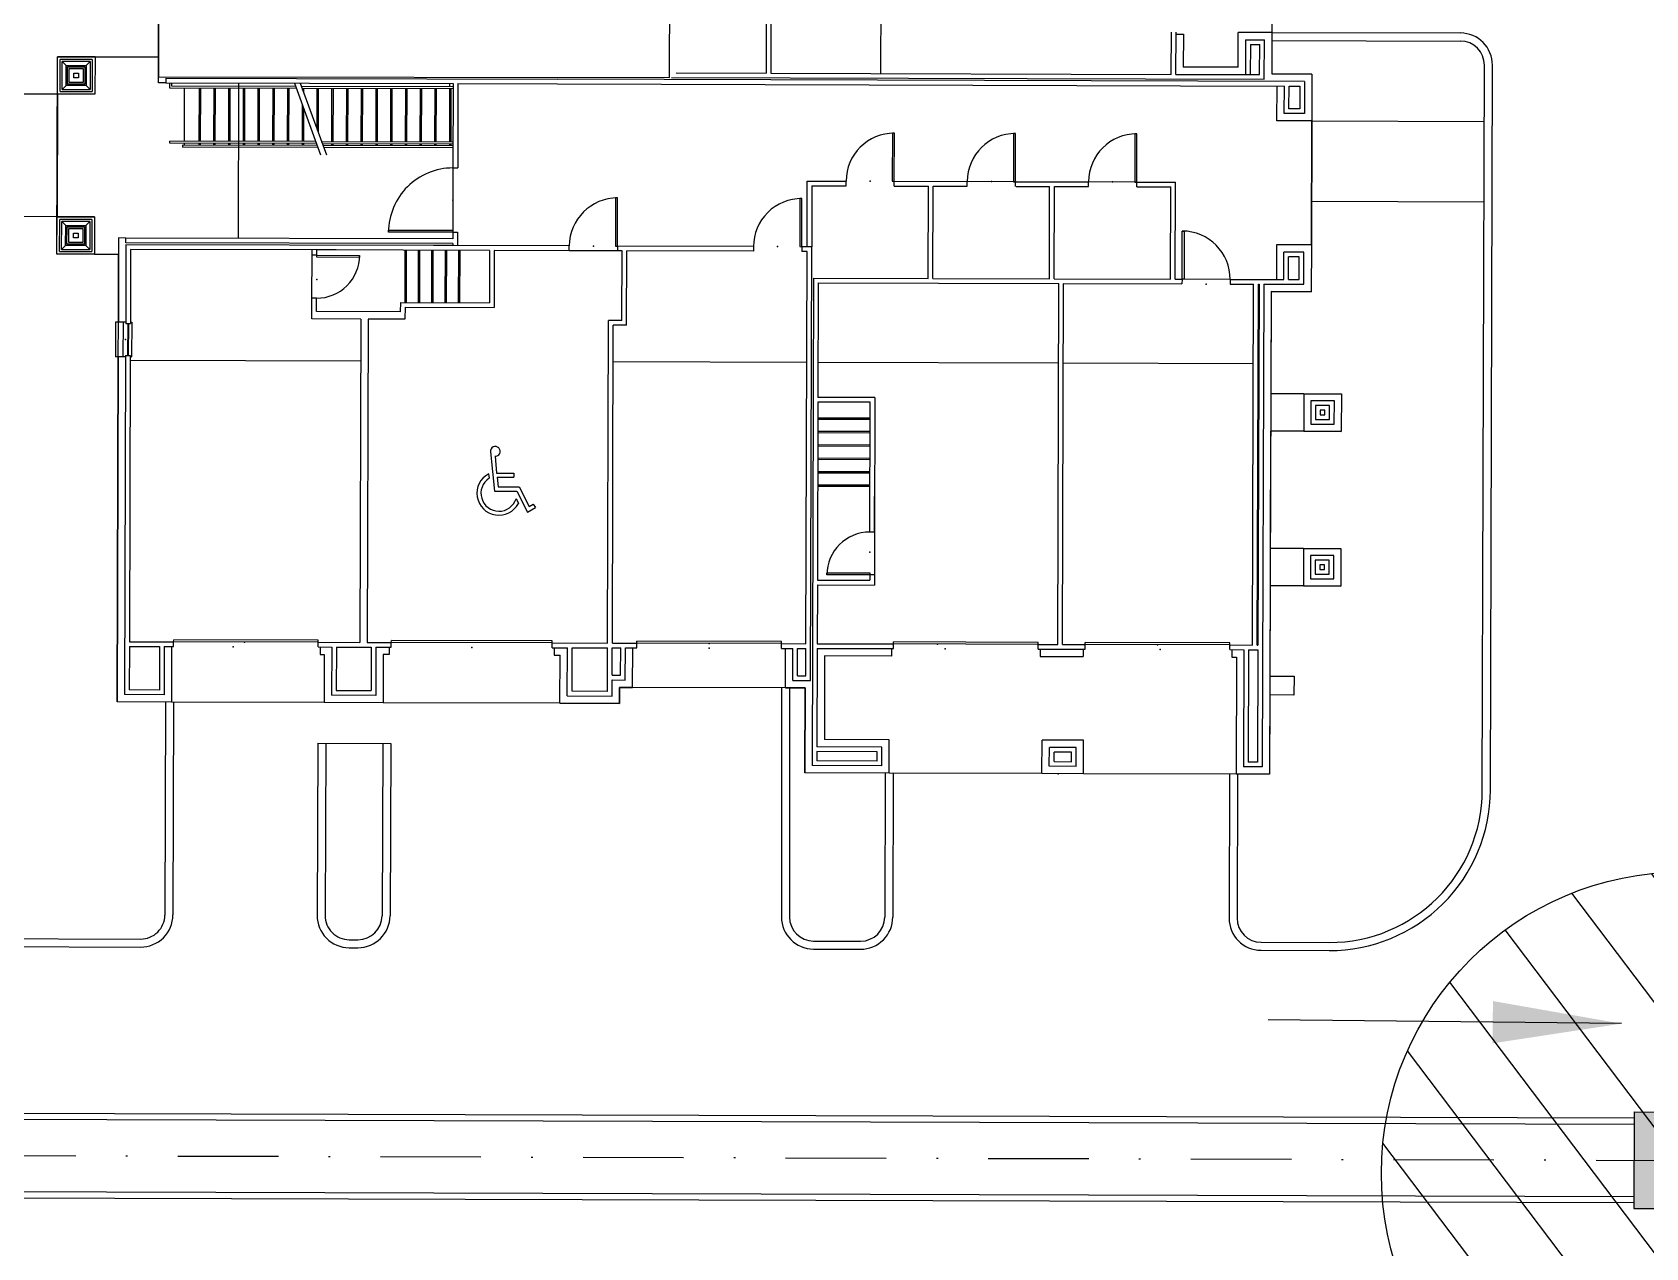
# Model space of a CAD drawing. Header units: feet. Extents: x 26064 to 27719, y 16802 to 28989.
# Drawn here: x 26797.6 to 26897.9, y 17569.4 to 17645 of the extents above; entities that cross this region are included whole.
import ezdxf

# ---------------------------------------------------------------- set-up
doc = ezdxf.new("R2010")
doc.units = ezdxf.units.FT
doc.header["$LTSCALE"] = 50
doc.header["$MEASUREMENT"] = 0
doc.header["$PDSIZE"] = -0.5
for name, pattern in [('CENTERPL', [0.25, 0.125, -0.0625, 0, -0.0625]), ('HIDDEN', [0.375, 0.25, -0.125]), ('HIDDEN2', [0.1875, 0.125, -0.0625])]:
    doc.linetypes.add(name, pattern=pattern)
for name, color, linetype in [('BUILDING-INTERIOR', 251, 'Continuous'), ('BUILDINGS', 5, 'Continuous'), ('CL-ROADS', 9, 'CENTERPL'), ('CURB-B', 4, 'Continuous'), ('CURB-F', 32, 'Continuous'), ('DEMO-STORM SEWER', 13, 'HIDDEN2'), ('INLET PROTECTION', 1, 'HIDDEN'), ('INLET-HATCH', 9, 'Continuous'), ('SD-INNER', 51, 'Continuous'), ('SD-OUTER', 6, 'Continuous'), ('SD-STRUCTURE', 6, 'Continuous'), ('SIDEWALK', 9, 'Continuous')]:
    doc.layers.add(name, color=color, linetype=linetype)
doc.styles.add('ls80', font='simplex', dxfattribs={"oblique": 15, "height": 4})
doc.dimstyles.new('dim', dxfattribs={"dimtxt": 0.18, "dimasz": 0.16, "dimexe": 0.0625, "dimexo": 0.0625, "dimgap": 0.03, "dimtad": 3, "dimdec": 4, "dimzin": 0, "dimdsep": 46, "dimtxsty": 'ls80', "dimcen": 0.09, "dimclrd": 256, "dimclre": 256, "dimclrt": 256, "dimaunit": 1, "dimadec": 4, "dimazin": 0, "dimtfac": 1, "dimtdec": 4, "dimtofl": 0, "dimtmove": 2, "dimatfit": 3, "dimfxl": 0, "dimtolj": 1, "dimtzin": 0, "dimlwd": -1, "dimlwe": -1, "dimarcsym": 0})

# ---------------------------------------------------------------- blocks, each defined once
blk = doc.blocks.new('HCSYMBOL')
at = {"layer": 'BUILDING-INTERIOR', "ltscale": 3}
for p, q in [((-6.3, 30.9, -0.7), (-3.3, 1.7, -0.7)), ((-2.9, 27.7, -0.7), (-1.7, 15.1, -0.7)), ((-7.7, 14.5, -0.7), (-7.3, 11.3, -0.7)), ((-1.7, 15.1, -0.7), (11.2, 15.1, -0.7)), ((-1.4, 12.1, -0.7), (-0.6, 4.7, -0.7)), ((-1.4, 12.1, -0.7), (11.2, 12.1, -0.7)), ((11.2, 15.1, -0.7), (11.2, 12.1, -0.7)), ((-3.3, 1.7, -0.7), (13.3, 1.7, -0.7)), ((-0.6, 4.7, -0.7), (15.1, 4.7, -0.7)), ((13.3, 1.7, -0.7), (21.4, -14.2, -0.7)), ((15.1, 4.7, -0.7), (22.6, -9.9, -0.7)), ((12.8, -4, -0.7), (14.6, -7.6, -0.7)), ((21.4, -14.2, -0.7), (27.2, -10.6, -0.7)), ((22.6, -9.9, -0.7), (25.6, -8.1, -0.7)), ((25.6, -8.1, -0.7), (27.2, -10.6, -0.7))]:
    blk.add_line(p, q, dxfattribs=at)
for centre, radius, start, end in [((-2.7, 31.3, -0.7), 3.64, 264.2917, 185.7083), ((-2.7, 31.3, -0.7), 3.64, 264.2917, 185.7083), ((0, 0, -0.7), 16.4, 117.7581, 332.5132), ((0, 0, -0.7), 13.4, 123.044, 342.5456)]:
    blk.add_arc(centre, radius, start, end, dxfattribs=at)

msp = doc.modelspace()

# ---------------------------------------------------------------- hatches: boundary and pattern name
at = {"layer": 'INLET PROTECTION', "linetype": 'Continuous'}
h = msp.add_hatch(dxfattribs=at)
h.set_pattern_fill('ANSI31', scale=37.499998, angle=262.0889784, style=0)
h.set_pattern_definition([(307.088978, (51011.2037, -5690.6843), (3.7392183, 2.82681806), [])])
edge = h.paths.add_edge_path()
edge.add_arc((26900.21544, 17574.04186), 18.75, 0, 360)

# ---------------------------------------------------------------- linework, layer by layer
at = {"layer": 'BUILDING-INTERIOR', "color": 7, "ltscale": 12}
for p, q in [((26850.35672, 17654.96236), (26850.32026, 17642.46717)), ((26874.67961, 17654.51651), (26874.6519, 17645.02016)), ((26843.21343, 17647.77759), (26843.19799, 17642.48795)), ((26843.50499, 17647.77674), (26843.48955, 17642.4871)), ((26868.39666, 17642.4144), (26868.40431, 17645.03839)), ((26868.68821, 17642.41355), (26868.69587, 17645.03754)), ((26872.56304, 17642.8604), (26872.56936, 17645.02624)), ((26874.6519, 17645.02016), (26872.56936, 17645.02624)), ((26874.6519, 17645.02016), (26874.64436, 17642.43781)), ((26868.69551, 17644.91259), (26869.15366, 17644.91125)), ((26869.15366, 17644.91125), (26869.1477, 17642.87037)), ((26873.02618, 17644.56674), (26873.01986, 17642.40091)), ((26873.02618, 17644.56674), (26874.19241, 17644.56334)), ((26873.31689, 17644.27434), (26873.31142, 17642.40005)), ((26873.31689, 17644.27434), (26873.9, 17644.27263)), ((26873.89453, 17642.39835), (26873.9, 17644.27263)), ((26874.18523, 17642.10595), (26874.19241, 17644.56334)), ((26799.12739, 17641.17963), (26799.13419, 17643.51206)), ((26799.13419, 17643.51206), (26801.46663, 17643.50526)), ((26801.46663, 17643.50526), (26799.13419, 17643.51206)), ((26799.29447, 17641.34574), (26799.30031, 17643.34497)), ((26801.29954, 17643.33914), (26799.30032, 17643.34497)), ((26799.41979, 17641.47033), (26799.42489, 17643.21966)), ((26801.17422, 17643.21455), (26799.4249, 17643.21966)), ((26799.67407, 17642.96902), (26799.4249, 17643.21966)), ((26800.92359, 17642.96538), (26801.17422, 17643.21455)), ((26801.17422, 17643.21455), (26801.16912, 17641.46522)), ((26801.29954, 17643.33914), (26801.29371, 17641.33993)), ((26801.46663, 17643.50526), (26801.45982, 17641.17282)), ((26801.46663, 17643.50526), (26805.42347, 17643.49371)), ((26805.41879, 17641.89016), (26805.42347, 17643.49371)), ((26799.67042, 17641.7195), (26799.67407, 17642.96902)), ((26799.67407, 17642.96902), (26800.92359, 17642.96538)), ((26799.75397, 17641.80256), (26799.75713, 17642.88548)), ((26799.75713, 17642.88548), (26800.84005, 17642.88232)), ((26799.8584, 17641.90639), (26799.86095, 17642.78105)), ((26799.86095, 17642.78105), (26800.73562, 17642.7785)), ((26800.1508, 17642.19709), (26800.15166, 17642.48864)), ((26800.44236, 17642.19624), (26800.1508, 17642.19709)), ((26800.15166, 17642.48864), (26800.44321, 17642.48779)), ((26800.44321, 17642.48779), (26800.44236, 17642.19624)), ((26800.73562, 17642.7785), (26800.73306, 17641.90383)), ((26800.84005, 17642.88232), (26800.83689, 17641.7994)), ((26800.92359, 17642.96538), (26800.91994, 17641.71586)), ((26805.87779, 17642.18037), (26805.87694, 17641.88882)), ((26805.87779, 17642.18037), (26830.22187, 17642.10933)), ((26876.6839, 17641.97369), (26830.22187, 17642.10932)), ((26837.3244, 17642.21354), (26874.18523, 17642.10595)), ((26837.61681, 17642.50424), (26843.19799, 17642.48795)), ((26843.48954, 17642.4871), (26868.39666, 17642.4144)), ((26868.68821, 17642.41355), (26873.89453, 17642.39835)), ((26872.56304, 17642.8604), (26869.1477, 17642.87037)), ((26877.1434, 17642.43051), (26874.64436, 17642.43781)), ((26877.1434, 17642.43051), (26877.13489, 17639.51497)), ((26799.12739, 17641.17963), (26799.10514, 17633.55755)), ((26801.45982, 17641.17282), (26799.12739, 17641.17963)), ((26799.29447, 17641.34574), (26801.29371, 17641.33991)), ((26799.67042, 17641.7195), (26799.41979, 17641.47033)), ((26799.41979, 17641.47033), (26801.16912, 17641.46522)), ((26800.91994, 17641.71586), (26799.67042, 17641.7195)), ((26800.83689, 17641.7994), (26799.75397, 17641.80256)), ((26800.73306, 17641.90383), (26799.8584, 17641.90639)), ((26800.91994, 17641.71586), (26801.16912, 17641.46522)), ((26805.87694, 17641.88882), (26805.41879, 17641.89016)), ((26805.87694, 17641.88882), (26823.74505, 17641.83667)), ((26806.12585, 17641.55488), (26806.12682, 17641.88809)), ((26813.99488, 17641.53191), (26806.12585, 17641.55488)), ((26806.25117, 17641.67947), (26806.25178, 17641.88773)), ((26813.94787, 17641.657), (26806.25117, 17641.67947)), ((26807.03256, 17638.26181), (26807.04217, 17641.55221)), ((26807.94888, 17638.25913), (26807.95848, 17641.54953)), ((26808.86519, 17638.25646), (26808.87479, 17641.54686)), ((26809.78151, 17638.25378), (26809.79111, 17641.54419)), ((26810.69782, 17638.2511), (26810.70742, 17641.54151)), ((26811.61414, 17638.24843), (26811.62374, 17641.53884)), ((26812.53045, 17638.24576), (26812.54005, 17641.53616)), ((26813.44677, 17638.24308), (26813.45637, 17641.53349)), ((26814.37252, 17641.47423), (26814.37268, 17641.5308)), ((26823.74505, 17641.83667), (26823.72973, 17636.58867)), ((26824.03661, 17641.83582), (26824.02129, 17636.58782)), ((26824.0366, 17641.83582), (26830.22102, 17641.81777)), ((26830.22102, 17641.81776), (26875.43353, 17641.68578)), ((26874.96905, 17639.52129), (26874.97537, 17641.68712)), ((26875.42855, 17639.97811), (26875.43353, 17641.68578)), ((26875.72095, 17640.26881), (26875.72509, 17641.68493)), ((26875.72509, 17641.68493), (26876.39149, 17641.68299)), ((26876.39149, 17641.68299), (26876.38736, 17640.26686)), ((26876.6839, 17641.97369), (26876.67807, 17639.97446)), ((26814.36308, 17638.2404), (26814.36977, 17640.53438)), ((26876.67807, 17639.97446), (26875.42855, 17639.97811)), ((26876.38736, 17640.26686), (26875.72095, 17640.26881)), ((26877.13489, 17639.51497), (26874.96905, 17639.52129)), ((26877.1124, 17631.80914), (26877.13489, 17639.51497)), ((26806.11588, 17638.13953), (26806.11625, 17638.26448)), ((26815.23252, 17638.11291), (26806.11588, 17638.13953)), ((26815.1855, 17638.238), (26806.11625, 17638.26448)), ((26806.90688, 17638.01227), (26806.90652, 17637.88732)), ((26815.27953, 17637.98782), (26806.90688, 17638.01227)), ((26807.03183, 17638.0119), (26807.0322, 17638.13686)), ((26807.94815, 17638.00923), (26807.94851, 17638.13418)), ((26808.86446, 17638.00655), (26808.86483, 17638.1315)), ((26809.78078, 17638.00388), (26809.78114, 17638.12883)), ((26810.69709, 17638.00121), (26810.69746, 17638.12615)), ((26811.6134, 17637.99853), (26811.61377, 17638.12348)), ((26812.52972, 17637.99586), (26812.53009, 17638.1208)), ((26813.44603, 17637.99318), (26813.4464, 17638.11813)), ((26814.36235, 17637.9905), (26814.36271, 17638.11545)), ((26851.05829, 17638.75806), (26851.04954, 17635.75921)), ((26851.18324, 17638.7577), (26851.05829, 17638.75806)), ((26851.17449, 17635.75885), (26851.18324, 17638.7577)), ((26858.59706, 17638.73605), (26858.58831, 17635.7372)), ((26858.72201, 17638.73568), (26858.59706, 17638.73605)), ((26858.71326, 17635.73684), (26858.72201, 17638.73568)), ((26866.13583, 17638.71405), (26866.12708, 17635.7152)), ((26866.26078, 17638.71368), (26866.13583, 17638.71405)), ((26866.25203, 17635.71483), (26866.26078, 17638.71368)), ((26815.32655, 17637.86273), (26806.90652, 17637.88732)), ((26823.72974, 17636.58867), (26823.71806, 17632.59021)), ((26823.72973, 17636.58867), (26824.02129, 17636.58782)), ((26845.74886, 17631.6929), (26845.76077, 17635.77465)), ((26845.76077, 17635.77465), (26848.17564, 17635.7676)), ((26846.05147, 17635.48224), (26846.04041, 17631.69205)), ((26846.05147, 17635.48224), (26848.17479, 17635.47605)), ((26848.17479, 17635.47605), (26848.17564, 17635.7676)), ((26851.04954, 17635.75921), (26851.17449, 17635.75885)), ((26851.17364, 17635.4673), (26851.17449, 17635.75885)), ((26851.17364, 17635.4673), (26853.29782, 17635.46109)), ((26851.17449, 17635.75885), (26855.71442, 17635.74559)), ((26853.28105, 17629.7133), (26853.29782, 17635.46109)), ((26853.5726, 17629.71245), (26853.58938, 17635.46023)), ((26853.58938, 17635.46023), (26855.71356, 17635.45403)), ((26855.71356, 17635.45403), (26855.71442, 17635.74559)), ((26858.76099, 17635.7367), (26855.7144, 17635.74016)), ((26858.58831, 17635.7372), (26858.71326, 17635.73684)), ((26858.71241, 17635.44528), (26858.71326, 17635.73684)), ((26858.76013, 17635.44514), (26860.83659, 17635.43908)), ((26858.76099, 17635.7367), (26863.25319, 17635.72359)), ((26860.81982, 17629.6913), (26860.83659, 17635.43908)), ((26861.11137, 17629.69045), (26861.12815, 17635.43823)), ((26861.12815, 17635.43823), (26863.25233, 17635.43203)), ((26863.25233, 17635.43203), (26863.25319, 17635.72359)), ((26866.25203, 17635.71483), (26863.25318, 17635.72359)), ((26866.12708, 17635.7152), (26866.25203, 17635.71483)), ((26866.25118, 17635.42328), (26866.25203, 17635.71483)), ((26866.25118, 17635.42328), (26868.37536, 17635.41708)), ((26866.25203, 17635.71483), (26868.66777, 17635.70778)), ((26868.35859, 17629.6693), (26868.37536, 17635.41708)), ((26868.65014, 17629.66845), (26868.66777, 17635.70778)), ((26833.84551, 17634.72652), (26833.83676, 17631.72767)), ((26833.97046, 17634.72616), (26833.84551, 17634.72652)), ((26833.96171, 17631.72731), (26833.97046, 17634.72616)), ((26845.29946, 17634.69308), (26845.29071, 17631.69423)), ((26845.42441, 17634.69272), (26845.29946, 17634.69308)), ((26845.41566, 17631.69387), (26845.42441, 17634.69272)), ((26799.09833, 17631.22512), (26799.10514, 17633.55755)), ((26799.10514, 17633.55755), (26801.43758, 17633.55075)), ((26801.43758, 17633.55075), (26799.10514, 17633.55755)), ((26799.26542, 17631.39123), (26799.27126, 17633.39046)), ((26801.27049, 17633.38463), (26799.27127, 17633.39046)), ((26799.39074, 17631.51582), (26799.39584, 17633.26515)), ((26801.14517, 17633.26004), (26799.39585, 17633.26515)), ((26799.64502, 17633.01451), (26799.39585, 17633.26515)), ((26799.64137, 17631.76499), (26799.64502, 17633.01451)), ((26799.64502, 17633.01451), (26800.89454, 17633.01087)), ((26800.89454, 17633.01087), (26800.89089, 17631.76135)), ((26800.89454, 17633.01087), (26801.14517, 17633.26004)), ((26801.14517, 17633.26004), (26801.14007, 17631.51071)), ((26801.27049, 17633.38463), (26801.26465, 17631.38542)), ((26801.43758, 17633.55075), (26801.43077, 17631.21831)), ((26799.72492, 17631.84805), (26799.72808, 17632.93097)), ((26799.72808, 17632.93097), (26800.81099, 17632.92781)), ((26799.82935, 17631.95188), (26799.8319, 17632.82654)), ((26800.70401, 17631.94932), (26799.82935, 17631.95188)), ((26799.8319, 17632.82654), (26800.70656, 17632.82399)), ((26800.12175, 17632.24258), (26800.1226, 17632.53413)), ((26800.41331, 17632.24173), (26800.12175, 17632.24258)), ((26800.1226, 17632.53413), (26800.41416, 17632.53328)), ((26800.41416, 17632.53328), (26800.41331, 17632.24173)), ((26800.70656, 17632.82399), (26800.70401, 17631.94932)), ((26800.81099, 17632.92781), (26800.80783, 17631.84489)), ((26802.93317, 17632.23437), (26802.92466, 17629.3188)), ((26803.39133, 17632.23304), (26802.93317, 17632.23437)), ((26803.39048, 17631.94148), (26803.39133, 17632.23304)), ((26823.71685, 17632.17371), (26803.39133, 17632.23304)), ((26819.7196, 17632.60188), (26819.71996, 17632.72683)), ((26823.71806, 17632.59021), (26819.7196, 17632.60188)), ((26819.71996, 17632.72683), (26823.71843, 17632.71516)), ((26823.71806, 17632.59021), (26823.71685, 17632.17371)), ((26823.71843, 17632.71516), (26823.71806, 17632.59021)), ((26823.71806, 17632.59021), (26824.00962, 17632.58936)), ((26824.00962, 17632.58936), (26824.00718, 17631.75636)), ((26869.06709, 17629.66723), (26869.07584, 17632.66608)), ((26869.07584, 17632.66608), (26869.20079, 17632.66571)), ((26869.20079, 17632.66571), (26869.19204, 17629.66687)), ((26801.43077, 17631.21831), (26799.09833, 17631.22512)), ((26799.26542, 17631.39123), (26801.26465, 17631.3854)), ((26799.64137, 17631.76499), (26799.39074, 17631.51582)), ((26799.39074, 17631.51582), (26801.14007, 17631.51071)), ((26800.89089, 17631.76135), (26799.64137, 17631.76499)), ((26800.80783, 17631.84489), (26799.72492, 17631.84805)), ((26800.89089, 17631.76135), (26801.14007, 17631.51071)), ((26801.43077, 17631.21831), (26802.93019, 17631.21393)), ((26803.39011, 17631.81653), (26803.38282, 17629.31747)), ((26823.71563, 17631.75721), (26803.39011, 17631.81653)), ((26823.71599, 17631.88216), (26803.39048, 17631.94148)), ((26803.68082, 17631.52412), (26803.67437, 17629.31662)), ((26816.46759, 17631.48681), (26803.68085, 17631.52412)), ((26814.95942, 17628.49234), (26814.9672, 17631.15798)), ((26814.9672, 17631.15798), (26814.96818, 17631.49119)), ((26815.25876, 17631.15713), (26814.9672, 17631.15798)), ((26815.25839, 17631.03218), (26815.25876, 17631.15713)), ((26817.92403, 17631.0244), (26815.25839, 17631.03218)), ((26815.25876, 17631.15713), (26815.25973, 17631.49033)), ((26815.25876, 17631.15713), (26817.9244, 17631.14935)), ((26826.0056, 17631.45897), (26815.25973, 17631.49033)), ((26817.9244, 17631.14935), (26817.92403, 17631.0244)), ((26820.74814, 17628.22554), (26820.75762, 17631.47429)), ((26821.58115, 17628.22311), (26821.59063, 17631.47186)), ((26822.41416, 17628.22067), (26822.42364, 17631.46943)), ((26830.96286, 17631.73606), (26822.50776, 17631.76074)), ((26823.24718, 17628.21824), (26823.25665, 17631.46699)), ((26823.71599, 17631.88216), (26823.71563, 17631.75721)), ((26824.08019, 17628.21581), (26824.08967, 17631.46456)), ((26826.0056, 17631.45896), (26825.99612, 17628.21022)), ((26826.29716, 17631.45811), (26826.28682, 17627.91781)), ((26830.96201, 17631.44451), (26826.29716, 17631.45812)), ((26830.96201, 17631.44451), (26830.96286, 17631.73606)), ((26833.96086, 17631.43575), (26830.96201, 17631.44451)), ((26833.83676, 17631.72767), (26833.96171, 17631.72731)), ((26833.96171, 17631.72731), (26833.96086, 17631.43575)), ((26834.25241, 17631.4349), (26833.96086, 17631.43575)), ((26842.41681, 17631.70262), (26833.96171, 17631.72731)), ((26834.23977, 17627.10323), (26834.25241, 17631.4349)), ((26834.53048, 17626.81083), (26834.54397, 17631.43405)), ((26842.41596, 17631.41107), (26834.54397, 17631.43405)), ((26842.41681, 17631.70262), (26842.41596, 17631.41107)), ((26845.29071, 17631.69423), (26845.41566, 17631.69387)), ((26845.41566, 17631.69387), (26845.41481, 17631.40231)), ((26845.74801, 17631.40134), (26845.41481, 17631.40231)), ((26846.04041, 17631.69205), (26845.41566, 17631.69387)), ((26845.67677, 17606.99407), (26845.74801, 17631.40134)), ((26845.96164, 17604.70241), (26846.04041, 17631.69205)), ((26874.94656, 17631.81546), (26874.94024, 17629.65009)), ((26877.1124, 17631.80914), (26874.94656, 17631.81546)), ((26875.3984, 17629.64875), (26875.40338, 17631.35596)), ((26876.65291, 17631.35232), (26875.40338, 17631.35596)), ((26875.68995, 17629.6479), (26875.69409, 17631.06356)), ((26876.3605, 17631.06161), (26875.69409, 17631.06356)), ((26876.35637, 17629.64596), (26876.3605, 17631.06161)), ((26876.64707, 17629.35354), (26876.6529, 17631.35232)), ((26877.1124, 17631.80914), (26877.10389, 17628.89405)), ((26802.92466, 17629.3188), (26802.91792, 17627.0072)), ((26803.38286, 17629.31747), (26803.37588, 17626.92256)), ((26803.67442, 17629.31662), (26803.66743, 17626.92171)), ((26846.15965, 17629.7341), (26846.07115, 17599.41243)), ((26846.15965, 17629.7341), (26853.28105, 17629.7133)), ((26846.45035, 17629.44169), (26846.42957, 17622.31942)), ((26846.45035, 17629.44169), (26861.40295, 17629.39804)), ((26853.5726, 17629.71245), (26860.81982, 17629.6913)), ((26861.11137, 17629.69045), (26868.35859, 17629.6693)), ((26861.3374, 17606.94834), (26861.40295, 17629.39804)), ((26861.62895, 17606.94749), (26861.69451, 17629.39719)), ((26861.69451, 17629.39719), (26869.06624, 17629.37568)), ((26868.65014, 17629.66845), (26869.06709, 17629.66723)), ((26869.06709, 17629.66723), (26869.06624, 17629.37568)), ((26869.19204, 17629.66687), (26869.06709, 17629.66723)), ((26872.06594, 17629.65848), (26869.06709, 17629.66723)), ((26872.06594, 17629.65848), (26872.06509, 17629.36692)), ((26872.06509, 17629.36692), (26873.52328, 17629.36267)), ((26872.06594, 17629.65848), (26875.3984, 17629.64875)), ((26873.45775, 17606.91296), (26873.52328, 17629.36267)), ((26873.74931, 17606.91211), (26873.81483, 17629.36182)), ((26873.85648, 17629.3617), (26873.79095, 17606.91199)), ((26873.81483, 17629.36182), (26873.85648, 17629.3617)), ((26874.14803, 17629.36084), (26874.06038, 17599.3307)), ((26874.14803, 17629.36084), (26876.64707, 17629.35354)), ((26875.68995, 17629.6479), (26876.35637, 17629.64596)), ((26814.95565, 17627.20117), (26814.95942, 17628.49234)), ((26815.25098, 17628.49149), (26814.95942, 17628.49234)), ((26815.24855, 17627.65847), (26815.25098, 17628.49149)), ((26820.45658, 17628.22639), (26820.45488, 17627.64328)), ((26820.45658, 17628.22639), (26825.99612, 17628.21022)), ((26874.60485, 17628.90134), (26874.5172, 17598.87121)), ((26874.60485, 17628.90134), (26877.10389, 17628.89405)), ((26802.75134, 17627.00769), (26802.74501, 17624.84185)), ((26802.91792, 17627.0072), (26802.75134, 17627.00769)), ((26803.3761, 17627.00586), (26802.91792, 17627.0072)), ((26803.2095, 17627.00635), (26803.20317, 17624.84051)), ((26803.3761, 17627.00586), (26803.2095, 17627.00635)), ((26803.66765, 17627.00501), (26803.75095, 17627.00477)), ((26803.75095, 17627.00477), (26803.74463, 17624.83893)), ((26817.99615, 17627.19229), (26814.95565, 17627.20117)), ((26820.45488, 17627.64328), (26815.24855, 17627.65847)), ((26817.99615, 17627.19229), (26817.93744, 17607.07503)), ((26818.45431, 17627.19096), (26818.3956, 17607.07369)), ((26820.7451, 17627.18427), (26818.45431, 17627.19096)), ((26820.74729, 17627.93398), (26820.7451, 17627.18427)), ((26820.74729, 17627.93398), (26826.28682, 17627.91781)), ((26833.34818, 17607.03005), (26833.40677, 17627.10567)), ((26834.23977, 17627.10323), (26833.40677, 17627.10567)), ((26803.37585, 17626.92256), (26803.66741, 17626.92171)), ((26803.50081, 17626.9222), (26803.49497, 17624.92296)), ((26803.54246, 17626.92207), (26803.53662, 17624.92284)), ((26833.63973, 17607.0292), (26833.69747, 17626.81326)), ((26834.53048, 17626.81083), (26833.69747, 17626.81326)), ((26802.91164, 17624.84137), (26802.74501, 17624.84185)), ((26802.91164, 17624.84137), (26802.84894, 17603.37048)), ((26803.36977, 17624.84003), (26802.91164, 17624.84137)), ((26803.36977, 17624.84003), (26803.20317, 17624.84051)), ((26803.37004, 17624.92333), (26803.30843, 17603.82729)), ((26803.37002, 17624.92333), (26803.66157, 17624.92248)), ((26803.66159, 17624.92248), (26803.60959, 17607.11684)), ((26817.98849, 17624.56829), (26803.66068, 17624.61011)), ((26803.66133, 17624.83918), (26803.74463, 17624.83893)), ((26845.72783, 17624.48733), (26833.69079, 17624.52246)), ((26861.38848, 17624.4416), (26846.43589, 17624.48527)), ((26873.50881, 17624.40623), (26861.68004, 17624.44075)), ((26846.42872, 17622.02787), (26846.39638, 17610.94879)), ((26849.67748, 17622.01838), (26846.42872, 17622.02787)), ((26849.96987, 17622.30909), (26846.42957, 17622.31942)), ((26849.6539, 17613.93816), (26849.67748, 17622.01838)), ((26849.96987, 17622.30909), (26849.94544, 17613.93731)), ((26876.64803, 17622.54359), (26874.58631, 17622.54962)), ((26876.64803, 17622.54359), (26876.64123, 17620.21116)), ((26876.64803, 17622.54359), (26878.98047, 17622.53679)), ((26877.08409, 17622.10499), (26877.07984, 17620.64721)), ((26878.54186, 17622.10073), (26877.08409, 17622.10499)), ((26878.53761, 17620.64296), (26878.54186, 17622.10073)), ((26878.98047, 17622.53679), (26878.97366, 17620.20435)), ((26849.6743, 17620.93547), (26846.42555, 17620.94495)), ((26877.37479, 17621.81258), (26877.37224, 17620.93792)), ((26877.37224, 17620.93792), (26878.24691, 17620.93536)), ((26878.24946, 17621.81003), (26877.37479, 17621.81258)), ((26877.6655, 17621.52017), (26877.66465, 17621.22862)), ((26877.66465, 17621.22862), (26877.9562, 17621.22777)), ((26877.95705, 17621.51932), (26877.6655, 17621.52017)), ((26877.9562, 17621.22777), (26877.95705, 17621.51932)), ((26878.24691, 17620.93536), (26878.24946, 17621.81003)), ((26849.67187, 17620.10245), (26846.42312, 17620.11194)), ((26876.64123, 17620.21116), (26874.5795, 17620.21718)), ((26876.64123, 17620.21116), (26878.97366, 17620.20435)), ((26877.07984, 17620.64721), (26878.53761, 17620.64296)), ((26849.66944, 17619.26944), (26846.42069, 17619.27892)), ((26849.66701, 17618.43643), (26846.41826, 17618.44591)), ((26849.66458, 17617.60342), (26846.41582, 17617.6129)), ((26849.66215, 17616.7704), (26846.41339, 17616.77988)), ((26849.94545, 17613.93731), (26849.95189, 17616.14481)), ((26849.94545, 17613.93731), (26849.6539, 17613.93816)), ((26849.94544, 17613.93731), (26849.93766, 17611.27166)), ((26876.61995, 17612.9223), (26874.55823, 17612.92832)), ((26876.61995, 17612.9223), (26876.61315, 17610.58986)), ((26876.61995, 17612.9223), (26878.95239, 17612.91549)), ((26878.95239, 17612.91549), (26878.94558, 17610.58305)), ((26877.05601, 17612.48369), (26877.05176, 17611.02592)), ((26878.51378, 17612.47943), (26877.05601, 17612.48369)), ((26877.34671, 17612.19128), (26877.34416, 17611.31662)), ((26878.22138, 17612.18873), (26877.34671, 17612.19128)), ((26877.63742, 17611.89888), (26877.63657, 17611.60732)), ((26877.92897, 17611.89803), (26877.63742, 17611.89888)), ((26877.92812, 17611.60647), (26877.92897, 17611.89803)), ((26878.21882, 17611.31407), (26878.22138, 17612.18873)), ((26878.50953, 17611.02166), (26878.51378, 17612.47943)), ((26846.39637, 17610.94879), (26849.64514, 17610.93931)), ((26846.98047, 17611.2803), (26846.98084, 17611.40525)), ((26849.64612, 17611.27252), (26846.98047, 17611.2803)), ((26846.98084, 17611.40525), (26849.64648, 17611.39747)), ((26849.64613, 17611.27252), (26849.64515, 17610.93931)), ((26849.64648, 17611.39747), (26849.64612, 17611.27252)), ((26849.93767, 17611.27166), (26849.64612, 17611.27252)), ((26849.93766, 17611.27166), (26849.93584, 17610.6469)), ((26877.05176, 17611.02592), (26878.50953, 17611.02166)), ((26877.34416, 17611.31662), (26878.21882, 17611.31407)), ((26877.63657, 17611.60732), (26877.92812, 17611.60647)), ((26846.39553, 17610.65724), (26846.38483, 17606.99198)), ((26846.39553, 17610.65724), (26849.93583, 17610.6469)), ((26876.61315, 17610.58986), (26874.55142, 17610.59589)), ((26876.61315, 17610.58986), (26878.94558, 17610.58305)), ((26803.60959, 17607.11684), (26806.35855, 17607.10882)), ((26806.3577, 17606.81727), (26806.35855, 17607.10882)), ((26806.35855, 17607.10882), (26806.35891, 17607.23377)), ((26815.35509, 17607.08256), (26806.35855, 17607.10882)), ((26815.35545, 17607.20751), (26806.35891, 17607.23377)), ((26815.35424, 17606.79101), (26815.35509, 17607.08256)), ((26815.35509, 17607.08256), (26815.35545, 17607.20751)), ((26815.35509, 17607.08256), (26817.93744, 17607.07503)), ((26818.3956, 17607.07369), (26819.89515, 17607.06931)), ((26819.8943, 17606.77776), (26819.89515, 17607.06931)), ((26819.89515, 17607.06931), (26819.89551, 17607.19426)), ((26829.89131, 17607.04014), (26819.89515, 17607.06931)), ((26829.89168, 17607.16509), (26819.89551, 17607.19426)), ((26829.89046, 17606.74858), (26829.89131, 17607.04014)), ((26829.89131, 17607.04014), (26829.89168, 17607.16509)), ((26829.89131, 17607.04014), (26833.34818, 17607.03005)), ((26833.63973, 17607.0292), (26835.15998, 17607.02476)), ((26835.15913, 17606.73321), (26835.15998, 17607.02476)), ((26835.15998, 17607.02476), (26835.16034, 17607.14971)), ((26844.15652, 17606.9985), (26835.15998, 17607.02476)), ((26844.15689, 17607.12346), (26835.16034, 17607.14971)), ((26844.15567, 17606.70695), (26844.15652, 17606.9985)), ((26844.15652, 17606.9985), (26844.15689, 17607.12346)), ((26844.15652, 17606.9985), (26845.67677, 17606.99407)), ((26846.38483, 17606.99198), (26851.133, 17606.97812)), ((26851.13215, 17606.68657), (26851.133, 17606.97812)), ((26851.133, 17606.97812), (26851.13336, 17607.10307)), ((26860.12954, 17606.95186), (26851.133, 17606.97812)), ((26860.12991, 17607.07682), (26851.13336, 17607.10307)), ((26860.12869, 17606.66031), (26860.12954, 17606.95186)), ((26860.12954, 17606.95186), (26860.12991, 17607.07682)), ((26860.12954, 17606.95186), (26861.3374, 17606.94834)), ((26861.62895, 17606.94749), (26863.04508, 17606.94336)), ((26863.04423, 17606.6518), (26863.04508, 17606.94336)), ((26863.04508, 17606.94336), (26863.04544, 17607.06831)), ((26872.04163, 17606.9171), (26863.04508, 17606.94336)), ((26872.04199, 17607.04205), (26863.04544, 17607.06831)), ((26872.04078, 17606.62554), (26872.04163, 17606.9171)), ((26872.04163, 17606.9171), (26872.04199, 17607.04205)), ((26872.04163, 17606.9171), (26873.45775, 17606.91296)), ((26873.74931, 17606.91211), (26873.79095, 17606.91199)), ((26803.60874, 17606.82529), (26803.60084, 17604.118)), ((26803.60874, 17606.82529), (26805.48312, 17606.81982)), ((26805.48312, 17606.81982), (26805.47508, 17604.11251)), ((26805.77459, 17606.81897), (26805.76578, 17603.8201)), ((26805.77459, 17606.81897), (26806.3577, 17606.81727)), ((26806.23275, 17606.81763), (26806.2226, 17603.36061)), ((26815.35424, 17606.79101), (26816.18724, 17606.78858)), ((26815.47919, 17606.79064), (26815.47785, 17606.33249)), ((26815.47785, 17606.33249), (26815.72775, 17606.33176)), ((26815.72775, 17606.33176), (26815.719, 17603.33291)), ((26816.18724, 17606.78858), (26816.17849, 17603.78973)), ((26816.4788, 17606.78773), (26816.4709, 17604.08043)), ((26816.4788, 17606.78773), (26818.64478, 17606.7814)), ((26818.64478, 17606.7814), (26818.63687, 17604.07411)), ((26818.93633, 17606.78055), (26818.92758, 17603.78171)), ((26818.93633, 17606.78055), (26819.8943, 17606.77776)), ((26819.39315, 17606.32106), (26819.3844, 17603.32221)), ((26819.76801, 17606.31997), (26819.39315, 17606.32106)), ((26819.76934, 17606.77812), (26819.76801, 17606.31997)), ((26829.89046, 17606.74858), (26830.84843, 17606.74578)), ((26830.01541, 17606.74822), (26830.01408, 17606.29006)), ((26830.01408, 17606.29006), (26830.38894, 17606.28897)), ((26830.38018, 17603.2901), (26830.38894, 17606.28897)), ((26830.83968, 17603.74692), (26830.84843, 17606.74578)), ((26831.13208, 17604.03764), (26831.13998, 17606.74494)), ((26831.13998, 17606.74494), (26833.34733, 17606.73849)), ((26833.33942, 17604.0312), (26833.34733, 17606.73849)), ((26833.6339, 17605.02995), (26833.63888, 17606.73764)), ((26833.63888, 17606.73764), (26834.15951, 17606.73612)), ((26834.15453, 17605.02843), (26834.15951, 17606.73612)), ((26834.44523, 17604.73602), (26834.45107, 17606.73527)), ((26834.45107, 17606.73527), (26835.15913, 17606.73321)), ((26834.90205, 17604.27653), (26834.90922, 17606.73394)), ((26844.15567, 17606.70695), (26844.86373, 17606.70488)), ((26844.3984, 17604.24881), (26844.40557, 17606.70622)), ((26844.8579, 17604.70563), (26844.86373, 17606.70488)), ((26845.1503, 17604.99633), (26845.15529, 17606.70403)), ((26845.15529, 17606.70403), (26845.67592, 17606.70251)), ((26845.67094, 17604.99481), (26845.67592, 17606.70251)), ((26846.38398, 17606.70042), (26846.36611, 17600.57776)), ((26846.38398, 17606.70042), (26851.13215, 17606.68657)), ((26846.8408, 17606.24093), (26846.82561, 17601.03458)), ((26851.00586, 17606.22877), (26846.8408, 17606.24093)), ((26851.0072, 17606.68693), (26851.00586, 17606.22877)), ((26860.12869, 17606.66031), (26863.04423, 17606.6518)), ((26860.25364, 17606.65995), (26860.2523, 17606.20179)), ((26860.2523, 17606.20179), (26862.91794, 17606.19401)), ((26862.91928, 17606.65217), (26862.91794, 17606.19401)), ((26872.04078, 17606.62554), (26872.91543, 17606.62299)), ((26872.16573, 17606.62518), (26872.16439, 17606.16702)), ((26872.16439, 17606.16702), (26872.45594, 17606.16617)), ((26872.45594, 17606.16617), (26872.43467, 17598.87729)), ((26872.91543, 17606.62299), (26872.89416, 17599.33411)), ((26873.20699, 17606.62214), (26873.18657, 17599.62481)), ((26873.20699, 17606.62214), (26873.7901, 17606.62044)), ((26873.7901, 17606.62044), (26873.76968, 17599.62311)), ((26833.63388, 17605.02995), (26834.15453, 17605.02843)), ((26845.1503, 17604.99633), (26845.67094, 17604.99481)), ((26805.47508, 17604.11251), (26803.60084, 17604.118)), ((26816.4709, 17604.08043), (26818.63687, 17604.07411)), ((26833.33942, 17604.0312), (26831.13208, 17604.03764)), ((26833.63013, 17603.7388), (26833.63305, 17604.73839)), ((26833.63303, 17604.73839), (26834.44523, 17604.73602)), ((26834.08695, 17603.2793), (26834.08986, 17604.2789)), ((26834.08986, 17604.2789), (26834.90205, 17604.27653)), ((26844.3984, 17604.24881), (26834.90205, 17604.27653)), ((26844.3984, 17604.24881), (26845.6271, 17604.24522)), ((26844.8579, 17604.70563), (26845.96164, 17604.70241)), ((26845.6271, 17604.24522), (26845.61166, 17598.95561)), ((26806.2226, 17603.36061), (26802.84894, 17603.37048)), ((26805.76578, 17603.8201), (26803.30843, 17603.82729)), ((26815.71899, 17603.33291), (26806.2226, 17603.36061)), ((26819.3844, 17603.32221), (26815.719, 17603.33291)), ((26818.92758, 17603.78171), (26816.17849, 17603.78973)), ((26830.38018, 17603.2901), (26819.3844, 17603.32221)), ((26830.38018, 17603.2901), (26834.08695, 17603.2793)), ((26830.83968, 17603.74692), (26833.63013, 17603.7388)), ((26850.86571, 17601.02279), (26846.82561, 17601.03458)), ((26850.85963, 17598.94029), (26850.86571, 17601.02279)), ((26860.35599, 17598.91254), (26860.36206, 17600.99507)), ((26862.94439, 17600.98753), (26860.36206, 17600.99507)), ((26862.93831, 17598.905), (26862.94439, 17600.98753)), ((26846.36526, 17600.2862), (26846.36356, 17599.70313)), ((26850.11381, 17600.27526), (26846.36526, 17600.2862)), ((26850.40622, 17600.56597), (26846.36611, 17600.57776)), ((26850.11211, 17599.69219), (26850.11381, 17600.27526)), ((26850.40281, 17599.39979), (26850.40622, 17600.56597)), ((26860.81548, 17599.36936), (26860.81888, 17600.53558)), ((26862.4849, 17600.53071), (26860.81888, 17600.53558)), ((26861.10789, 17599.66008), (26861.10959, 17600.24317)), ((26862.19249, 17600.24001), (26861.10959, 17600.24317)), ((26862.19079, 17599.65692), (26862.19249, 17600.24001)), ((26862.48149, 17599.3645), (26862.4849, 17600.53071)), ((26850.85963, 17598.94029), (26845.61166, 17598.95561)), ((26850.40281, 17599.39979), (26846.07115, 17599.41243)), ((26850.11211, 17599.69219), (26846.36356, 17599.70313)), ((26860.35599, 17598.91254), (26850.85963, 17598.94029)), ((26862.93831, 17598.905), (26860.35599, 17598.91254)), ((26862.48149, 17599.3645), (26860.81548, 17599.36936)), ((26861.10789, 17599.66008), (26862.19079, 17599.65692)), ((26872.43467, 17598.87729), (26862.93831, 17598.905)), ((26874.5172, 17598.87121), (26872.43467, 17598.87729)), ((26874.06038, 17599.3307), (26872.89416, 17599.33411)), ((26873.76968, 17599.62311), (26873.18657, 17599.62481))]:
    msp.add_line(p, q, dxfattribs=at)
at = {"layer": 'BUILDING-INTERIOR', "color": 7, "ltscale": 4}
for p, q in [((26808.03218, 17638.25889), (26808.04178, 17641.54929)), ((26808.94849, 17638.25621), (26808.9581, 17641.54662)), ((26809.86481, 17638.25354), (26809.87441, 17641.54394)), ((26810.78112, 17638.25086), (26810.79072, 17641.54127)), ((26811.69744, 17638.24819), (26811.70704, 17641.53859)), ((26812.61375, 17638.24551), (26812.62335, 17641.53592)), ((26813.53007, 17638.24284), (26813.53967, 17641.53324)), ((26814.45518, 17641.25429), (26814.45598, 17641.53056)), ((26815.36444, 17638.83495), (26815.3723, 17641.52789)), ((26816.27901, 17638.23481), (26816.28861, 17641.52521)), ((26817.19532, 17638.23214), (26817.20493, 17641.52254)), ((26818.11164, 17638.22946), (26818.12124, 17641.51986)), ((26819.02795, 17638.22679), (26819.03756, 17641.51719)), ((26819.94427, 17638.22411), (26819.95387, 17641.51451)), ((26820.86058, 17638.22144), (26820.87019, 17641.51184)), ((26821.7769, 17638.21877), (26821.7865, 17641.50916)), ((26822.69321, 17638.21609), (26822.70282, 17641.50649)), ((26823.60952, 17638.21342), (26823.61913, 17641.50381)), ((26814.44638, 17638.24016), (26814.45243, 17640.31444)), ((26808.03145, 17638.00899), (26808.03181, 17638.13394)), ((26808.94776, 17638.00631), (26808.94813, 17638.13126)), ((26809.86408, 17638.00364), (26809.86444, 17638.12859)), ((26810.78039, 17638.00096), (26810.78076, 17638.12591)), ((26811.69671, 17637.99829), (26811.69707, 17638.12324)), ((26812.61302, 17637.99561), (26812.61339, 17638.12056)), ((26813.52934, 17637.99293), (26813.5297, 17638.11789)), ((26814.44565, 17637.99025), (26814.44601, 17638.11521)), ((26816.27828, 17637.9849), (26816.27864, 17638.10986)), ((26817.19459, 17637.98223), (26817.19496, 17638.10719)), ((26818.11091, 17637.97956), (26818.11127, 17638.10451)), ((26819.02722, 17637.97688), (26819.02759, 17638.10184)), ((26819.94354, 17637.97421), (26819.9439, 17638.09917)), ((26820.85985, 17637.97153), (26820.86022, 17638.09649)), ((26821.77617, 17637.96886), (26821.77653, 17638.09382)), ((26822.69248, 17637.96618), (26822.69285, 17638.09114)), ((26823.6088, 17637.96351), (26823.60916, 17638.08847)), ((26820.83144, 17628.22529), (26820.84092, 17631.47405)), ((26821.66445, 17628.22286), (26821.67393, 17631.47161)), ((26822.49746, 17628.22043), (26822.50694, 17631.46918)), ((26823.33048, 17628.218), (26823.33996, 17631.46675)), ((26824.16349, 17628.21557), (26824.17297, 17631.46432)), ((26849.67455, 17621.01877), (26846.42579, 17621.02825)), ((26849.67211, 17620.18576), (26846.42336, 17620.19524)), ((26849.66968, 17619.35274), (26846.42093, 17619.36222)), ((26849.66725, 17618.51973), (26846.4185, 17618.52921)), ((26849.66482, 17617.68672), (26846.41607, 17617.6962)), ((26849.66239, 17616.8537), (26846.41364, 17616.86319))]:
    msp.add_line(p, q, dxfattribs=at)
at = {"layer": 'BUILDING-INTERIOR', "color": 7, "ltscale": 6}
for p, q in [((26810.38866, 17632.21261), (26810.41687, 17641.87556)), ((26823.74444, 17641.6284), (26814.30421, 17641.65596)), ((26823.74408, 17641.50345), (26814.35123, 17641.53087)), ((26815.28178, 17639.0549), (26815.289, 17641.52813)), ((26816.19571, 17638.23505), (26816.20531, 17641.52545)), ((26817.11202, 17638.23238), (26817.12162, 17641.52278)), ((26818.02834, 17638.22971), (26818.03794, 17641.52011)), ((26818.94465, 17638.22703), (26818.95426, 17641.51743)), ((26819.86096, 17638.22436), (26819.87057, 17641.51476)), ((26820.77727, 17638.22168), (26820.78688, 17641.51208)), ((26821.69359, 17638.21901), (26821.7032, 17641.50941)), ((26822.6099, 17638.21633), (26822.61951, 17641.50673)), ((26823.52622, 17638.21366), (26823.53582, 17641.50406)), ((26823.53619, 17641.62901), (26823.5368, 17641.83726)), ((26815.54185, 17638.23696), (26823.73448, 17638.21305)), ((26815.58887, 17638.11188), (26823.73411, 17638.0881)), ((26823.73375, 17637.96314), (26815.68326, 17637.98664)), ((26816.19498, 17637.98515), (26816.19534, 17638.11011)), ((26817.11129, 17637.98247), (26817.11166, 17638.10743)), ((26818.02761, 17637.9798), (26818.02797, 17638.10476)), ((26818.94392, 17637.97713), (26818.94429, 17638.10208)), ((26819.86023, 17637.97445), (26819.8606, 17638.09941)), ((26820.77654, 17637.97178), (26820.77691, 17638.09673)), ((26821.69286, 17637.9691), (26821.69322, 17638.09406)), ((26822.60917, 17637.96643), (26822.60954, 17638.09138)), ((26823.52549, 17637.96375), (26823.52585, 17638.08871)), ((26823.73338, 17637.83819), (26815.6829, 17637.86169)), ((26806.35891, 17607.23377), (26806.35891, 17607.23377)), ((26815.35545, 17607.20751), (26806.35891, 17607.23377)), ((26815.35545, 17607.20751), (26815.35545, 17607.20751)), ((26819.89551, 17607.19426), (26819.89551, 17607.19426)), ((26829.89168, 17607.16509), (26819.89551, 17607.19426)), ((26829.89168, 17607.16509), (26829.89168, 17607.16509)), ((26835.16034, 17607.14971), (26835.16034, 17607.14971)), ((26844.15689, 17607.12346), (26835.16034, 17607.14971)), ((26844.15689, 17607.12346), (26844.15689, 17607.12346)), ((26851.13336, 17607.10307), (26851.13336, 17607.10307)), ((26860.12991, 17607.07682), (26851.13336, 17607.10307)), ((26860.12991, 17607.07682), (26860.12991, 17607.07682)), ((26863.04544, 17607.06831), (26863.04544, 17607.06831)), ((26872.04199, 17607.04205), (26863.04544, 17607.06831)), ((26872.04199, 17607.04205), (26872.04199, 17607.04205))]:
    msp.add_line(p, q, dxfattribs=at)
at = {"layer": 'BUILDING-INTERIOR', "color": 7, "ltscale": 48}
for p, q in [((26813.8695, 17641.86548), (26815.49892, 17637.40407)), ((26814.22586, 17641.86444), (26815.85527, 17637.40303))]:
    msp.add_line(p, q, dxfattribs=at)
at = {"layer": 'BUILDING-INTERIOR', "color": 7, "ltscale": 12}
msp.add_lwpolyline([(26808.8757, 17684.65563), (26808.84093, 17672.74355), (26805.50887, 17672.75327), (26805.50061, 17669.92103), (26803.95953, 17669.92553), (26803.92367, 17657.63859), (26805.46474, 17657.63409), (26805.41988, 17642.265), (26837.19946, 17642.21389), (26837.23106, 17653.04306), (26837.89748, 17653.04112), (26837.92665, 17663.03728), (26837.26024, 17663.03922), (26837.3327, 17687.86301)], dxfattribs=at)
for centre, radius, start, end in [((26851.17449, 17635.75885), 2.99886, 89.8327778, 179.8327778), ((26858.71326, 17635.73684), 2.99886, 89.8327778, 179.8327778), ((26866.25203, 17635.71483), 2.99886, 89.8327778, 179.8327778), ((26823.71806, 17632.59021), 3.99848, 89.8326778, 179.8327778), ((26833.96171, 17631.72731), 2.99886, 89.8327778, 179.8327778), ((26845.41566, 17631.69387), 2.99886, 89.8325778, 179.8327778), ((26869.06709, 17629.66723), 2.99886, 359.8327778, 89.8327778), ((26815.25876, 17631.15713), 2.66565, 269.8327778, 359.8327778), ((26849.64612, 17611.27252), 2.66565, 89.8327778, 179.8327778)]:
    msp.add_arc(centre, radius, start, end, dxfattribs=at)
for p in [(26849.67508, 17635.76322, 1), (26857.21385, 17635.74121, 1), (26864.75261, 17635.71921, 1), (26823.7239, 17634.58944, 1), (26832.46229, 17631.73168, 1), (26843.91625, 17631.69823, 1), (26815.25439, 17629.6577, 1), (26870.56567, 17629.3713, 1), (26803.37294, 17625.92294, 1), (26849.65027, 17612.68862, 1), (26810.77352, 17607.09593, 1), (26839.65825, 17607.01163, 1), (26853.86112, 17606.97016, 1), (26867.54335, 17606.93023, 1), (26810.06459, 17606.80643, 1), (26824.89239, 17606.76315, 1), (26839.65741, 17606.72006, 1), (26854.33926, 17606.67721, 1), (26867.70911, 17606.63819, 1), (26861.3556, 17598.90964, 1)]:
    msp.add_point(p, dxfattribs=at)
at = {"layer": 'BUILDINGS', "color": 7, "flags": 128}
msp.add_lwpolyline([(26874.67961, 17654.51651), (26874.6519, 17645.02016), (26874.6519, 17645.02016), (26874.6519, 17645.02016), (26874.64436, 17642.43781), (26877.1434, 17642.43051), (26877.13489, 17639.51497), (26877.1124, 17631.80914), (26877.10389, 17628.89405), (26874.60485, 17628.90134), (26874.58631, 17622.54962), (26878.98047, 17622.53679), (26878.97366, 17620.20435), (26874.5795, 17620.21718), (26874.55823, 17612.92832), (26878.95239, 17612.91549), (26878.94558, 17610.58305), (26874.55142, 17610.59589), (26874.53501, 17604.97091), (26876.035, 17604.96653), (26876.03159, 17603.79986), (26874.5316, 17603.80424), (26874.5172, 17598.87121), (26872.43467, 17598.87729), (26862.93831, 17598.905), (26860.35599, 17598.91254), (26860.35599, 17598.91254), (26850.85963, 17598.94029), (26850.85963, 17598.94029), (26850.85963, 17598.94029), (26850.85963, 17598.94029), (26850.85963, 17598.94029), (26845.61166, 17598.95561), (26845.6271, 17604.24522), (26844.3984, 17604.24881), (26844.3984, 17604.24881), (26834.90205, 17604.27653), (26834.90205, 17604.27653), (26834.08986, 17604.2789), (26834.08695, 17603.2793), (26830.38018, 17603.2901), (26830.38018, 17603.2901), (26830.38018, 17603.2901), (26819.3844, 17603.32221), (26819.3844, 17603.32221), (26819.3844, 17603.32221), (26815.71899, 17603.33291), (26815.71899, 17603.33291), (26815.71899, 17603.33291), (26815.71899, 17603.33291), (26806.2226, 17603.36061), (26806.2226, 17603.36061), (26802.84894, 17603.37048), (26802.91164, 17624.84137), (26802.91792, 17627.0072), (26802.93019, 17631.21393), (26799.09833, 17631.22512), (26799.13419, 17643.51206), (26805.42347, 17643.49371), (26805.46474, 17657.63409)], dxfattribs=at)
at = {"layer": 'CL-ROADS', "color": 7}
msp.add_line((26794.01811, 17575.16167), (27535.8898, 17573.00813), dxfattribs=at)
at = {"layer": 'CURB-B', "color": 7, "flags": 128}
for points in [[(26874.65044, 17644.52016), (26886.37923, 17644.48593)], [(26887.7432, 17597.87738), (26887.87484, 17642.98156)], [(26844.65567, 17604.24806), (26844.65567, 17589.99958)], [(26805.84761, 17603.3617), (26805.80895, 17590.11638)], [(26815.32668, 17600.79902), (26819.86671, 17600.77814)], [(26815.82668, 17600.79672), (26815.77744, 17590.09076)], [(26819.36671, 17600.78044), (26819.31748, 17590.07539)], [(26850.60954, 17598.94102), (26850.58341, 17589.98666)], [(26872.51816, 17598.87704), (26872.49204, 17589.92586)], [(26794.04534, 17588.65481), (26804.30398, 17588.62077)], [(26817.27305, 17588.58387), (26817.81312, 17588.5823)], [(26846.15129, 17588.49959), (26849.07903, 17588.49104)], [(26873.98765, 17588.42149), (26878.21953, 17588.40914)]]:
    msp.add_lwpolyline(points, dxfattribs=at)
for points in [[(26887.87484, 17642.98156, 0.414213562), (26886.37923, 17644.48593)], [(26878.21953, 17588.40914, 0.414213562), (26887.7432, 17597.87738)], [(26804.30398, 17588.62077, 0.414330636), (26805.80895, 17590.11638)], [(26815.77744, 17590.09076, 0.414705729), (26817.27305, 17588.58387)], [(26817.81312, 17588.5823, 0.413721567), (26819.31748, 17590.07539)], [(26844.65567, 17589.99958, 0.413358989), (26846.15129, 17588.49959)], [(26849.07903, 17588.49104, 0.414213562), (26850.58341, 17589.98666)], [(26872.49204, 17589.92586, 0.414213562), (26873.98765, 17588.42149)]]:
    msp.add_lwpolyline(points, format="xyb", dxfattribs=at)
at = {"layer": 'CURB-F', "color": 7}
for p, q in [((26874.6519, 17645.02016), (26886.38069, 17644.98593)), ((26888.2432, 17597.87592), (26888.37484, 17642.9801)), ((26844.15567, 17604.24952), (26844.15567, 17589.99958)), ((26806.34761, 17603.36024), (26806.30896, 17590.11902)), ((26815.32668, 17600.79902), (26815.27745, 17590.09306)), ((26819.86671, 17600.77814), (26819.81748, 17590.07309)), ((26851.10954, 17598.93956), (26851.0834, 17589.9852)), ((26872.01817, 17598.8785), (26871.99204, 17589.92732)), ((26794.04388, 17588.15481), (26804.30313, 17588.12487)), ((26817.27159, 17588.08387), (26817.81166, 17588.0823)), ((26846.14983, 17587.99959), (26849.07757, 17587.99105)), ((26873.98619, 17587.92149), (26878.21807, 17587.90914))]:
    msp.add_line(p, q, dxfattribs=at)
for centre, radius, start, end in [((26886.37485, 17642.98594), 2, 359.8327778, 89.8327778), ((26878.24724, 17597.9051), 9.996, 269.8327778, 359.8327778), ((26804.30897, 17590.12486), 2, 269.8327778, 359.8327778), ((26817.27743, 17590.08387), 2, 179.7365168, 269.8327778), ((26817.8175, 17590.08229), 2, 269.8327778, 359.7365168), ((26846.15567, 17589.99958), 2, 180, 269.8327778), ((26849.08341, 17589.99104), 2, 269.8327778, 359.8327778), ((26873.99203, 17589.92148), 2, 179.8327778, 269.8327778)]:
    msp.add_arc(centre, radius, start, end, dxfattribs=at)
at = {"layer": 'DEMO-STORM SEWER', "color": 7}
for radius in [476, 479]:
    msp.add_arc((27036.55623, 17953.94067), radius, 230.3473597, 243.3471355, dxfattribs=at)
at = {"layer": 'INLET PROTECTION', "color": 7, "linetype": 'Continuous'}
msp.add_circle((26900.21544, 17574.04186), 18.75, dxfattribs=at)
at = {"layer": 'INLET-HATCH', "color": 7}
msp.add_solid([(26897.18003, 17577.86416), (26903.18001, 17577.84664), (26897.16252, 17571.86418), (26903.16249, 17571.84667)], dxfattribs=at)
at = {"layer": 'SD-INNER', "color": 7}
for p, q in [((26759.02268, 17577.51738), (26897.17784, 17577.11416)), ((26759.00955, 17573.0174), (26897.16471, 17572.61418))]:
    msp.add_line(p, q, dxfattribs=at)
at = {"layer": 'SD-OUTER', "color": 7}
for p, q in [((26759.02379, 17577.89738), (26897.17895, 17577.49416)), ((26759.00844, 17572.6374), (26897.1636, 17572.23418))]:
    msp.add_line(p, q, dxfattribs=at)
at = {"layer": 'SD-STRUCTURE', "color": 7}
for p, q in [((26897.18003, 17577.86416), (26897.16252, 17571.86418)), ((26897.18003, 17577.86416), (26903.18001, 17577.84664)), ((26897.16252, 17571.86418), (26903.16249, 17571.84667))]:
    msp.add_line(p, q, dxfattribs=at)
at = {"layer": 'SIDEWALK', "color": 7}
for p, q in [((26799.12739, 17641.17963), (26792.70148, 17641.19838)), ((26877.13489, 17639.51497), (26887.86463, 17639.48365)), ((26877.12029, 17634.51499), (26887.85004, 17634.48367)), ((26799.10514, 17633.55755), (26792.67924, 17633.57631))]:
    msp.add_line(p, q, dxfattribs=at)

# ---------------------------------------------------------------- block references
at = {"layer": 'BUILDING-INTERIOR', "color": 7, "ltscale": 0.03125, "xscale": 0.08330166900123004, "yscale": 0.08330166900123004}
msp.add_blockref('HCSYMBOL', (26826.58539, 17616.35238, -0.76764), dxfattribs=at)

# ---------------------------------------------------------------- leaders
at = {"layer": 'SD-STRUCTURE', "color": 7}
msp.add_leader([(26896.39035, 17583.3599), (26874.42339, 17583.60534)], dimstyle='dim', override={"dimscale": 50, "dimtad": 0, "dimpost": "'"}, dxfattribs=at)

doc.saveas('drawing.dxf')
